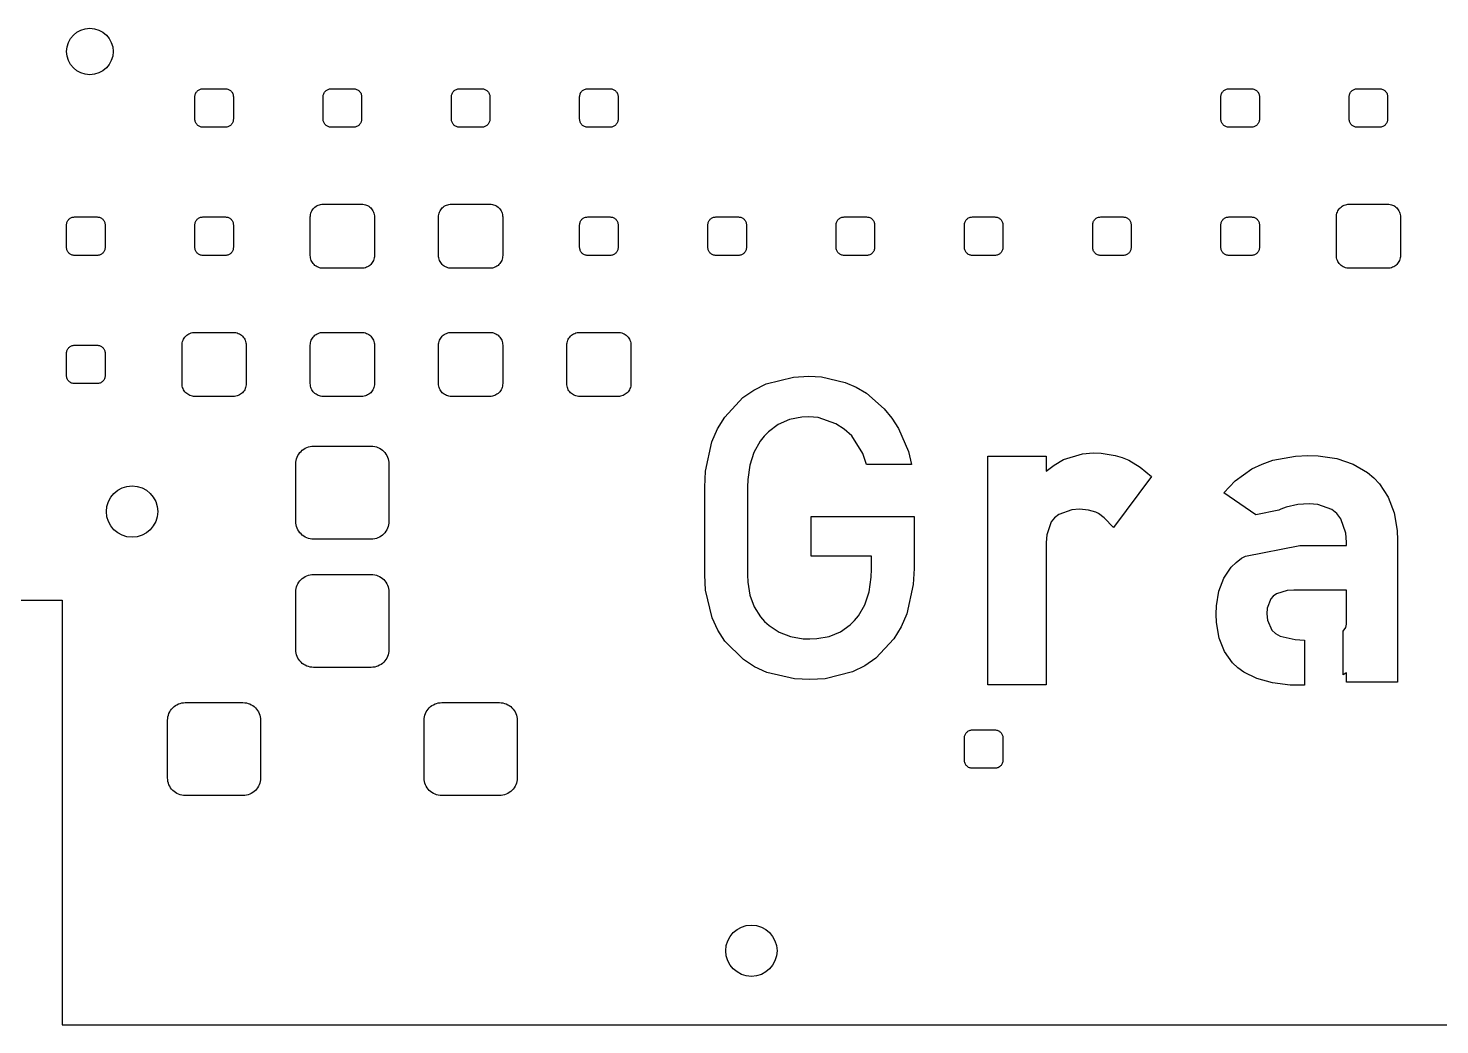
# Model space of a CAD drawing. Header units: millimetres. Extents: x 0 to 324, y -43 to 122.
# Drawn here: x 164.8 to 252.8, y 0 to 62.2 of the extents above; entities that cross this region are included whole.
import ezdxf

# ---------------------------------------------------------------- set-up
doc = ezdxf.new("R2010")
doc.units = ezdxf.units.MM
doc.layers.add('CUT', color=7, linetype='Continuous')

msp = doc.modelspace()

# ---------------------------------------------------------------- linework, layer by layer
at = {"layer": 'CUT'}
for points in [[(177.1, 56), (175.7, 56), (175.651, 56.002), (175.602, 56.01), (175.555, 56.022), (175.509, 56.038), (175.464, 56.059), (175.422, 56.084), (175.383, 56.113), (175.346, 56.146), (175.313, 56.183), (175.284, 56.222), (175.259, 56.264), (175.238, 56.309), (175.222, 56.355), (175.21, 56.402), (175.202, 56.451), (175.2, 56.5), (175.2, 57.9), (175.202, 57.949), (175.21, 57.998), (175.222, 58.045), (175.238, 58.091), (175.259, 58.136), (175.284, 58.178), (175.313, 58.217), (175.346, 58.254), (175.383, 58.287), (175.422, 58.316), (175.464, 58.341), (175.509, 58.362), (175.555, 58.378), (175.602, 58.39), (175.651, 58.398), (175.7, 58.4), (177.1, 58.4), (177.149, 58.398), (177.198, 58.39), (177.245, 58.378), (177.291, 58.362), (177.336, 58.341), (177.378, 58.316), (177.417, 58.287), (177.454, 58.254), (177.487, 58.217), (177.516, 58.178), (177.541, 58.136), (177.562, 58.091), (177.578, 58.045), (177.59, 57.998), (177.598, 57.949), (177.6, 57.9), (177.6, 56.5), (177.598, 56.451), (177.59, 56.402), (177.578, 56.355), (177.562, 56.309), (177.541, 56.264), (177.516, 56.222), (177.487, 56.183), (177.454, 56.146), (177.417, 56.113), (177.378, 56.084), (177.336, 56.059), (177.291, 56.038), (177.245, 56.022), (177.198, 56.01), (177.149, 56.002)], [(185.149, 56.002), (185.1, 56), (183.7, 56), (183.651, 56.002), (183.602, 56.01), (183.555, 56.022), (183.509, 56.038), (183.464, 56.059), (183.422, 56.084), (183.383, 56.113), (183.346, 56.146), (183.313, 56.183), (183.284, 56.222), (183.259, 56.264), (183.238, 56.309), (183.222, 56.355), (183.21, 56.402), (183.202, 56.451), (183.2, 56.5), (183.2, 57.9), (183.202, 57.949), (183.21, 57.998), (183.222, 58.045), (183.238, 58.091), (183.259, 58.136), (183.284, 58.178), (183.313, 58.217), (183.346, 58.254), (183.383, 58.287), (183.422, 58.316), (183.464, 58.341), (183.509, 58.362), (183.555, 58.378), (183.602, 58.39), (183.651, 58.398), (183.7, 58.4), (185.1, 58.4), (185.149, 58.398), (185.198, 58.39), (185.245, 58.378), (185.291, 58.362), (185.336, 58.341), (185.378, 58.316), (185.417, 58.287), (185.454, 58.254), (185.487, 58.217), (185.516, 58.178), (185.541, 58.136), (185.562, 58.091), (185.578, 58.045), (185.59, 57.998), (185.598, 57.949), (185.6, 57.9), (185.6, 56.5), (185.598, 56.451), (185.59, 56.402), (185.578, 56.355), (185.562, 56.309), (185.541, 56.264), (185.516, 56.222), (185.487, 56.183), (185.454, 56.146), (185.417, 56.113), (185.378, 56.084), (185.336, 56.059), (185.291, 56.038), (185.245, 56.022), (185.198, 56.01)], [(193.1, 56), (191.7, 56), (191.651, 56.002), (191.602, 56.01), (191.555, 56.022), (191.509, 56.038), (191.464, 56.059), (191.422, 56.084), (191.383, 56.113), (191.346, 56.146), (191.313, 56.183), (191.284, 56.222), (191.259, 56.264), (191.238, 56.309), (191.222, 56.355), (191.21, 56.402), (191.202, 56.451), (191.2, 56.5), (191.2, 57.9), (191.202, 57.949), (191.21, 57.998), (191.222, 58.045), (191.238, 58.091), (191.259, 58.136), (191.284, 58.178), (191.313, 58.217), (191.346, 58.254), (191.383, 58.287), (191.422, 58.316), (191.464, 58.341), (191.509, 58.362), (191.555, 58.378), (191.602, 58.39), (191.651, 58.398), (191.7, 58.4), (193.1, 58.4), (193.149, 58.398), (193.198, 58.39), (193.245, 58.378), (193.291, 58.362), (193.336, 58.341), (193.378, 58.316), (193.417, 58.287), (193.454, 58.254), (193.487, 58.217), (193.516, 58.178), (193.541, 58.136), (193.562, 58.091), (193.578, 58.045), (193.59, 57.998), (193.598, 57.949), (193.6, 57.9), (193.6, 56.5), (193.598, 56.451), (193.59, 56.402), (193.578, 56.355), (193.562, 56.309), (193.541, 56.264), (193.516, 56.222), (193.487, 56.183), (193.454, 56.146), (193.417, 56.113), (193.378, 56.084), (193.336, 56.059), (193.291, 56.038), (193.245, 56.022), (193.198, 56.01), (193.149, 56.002)], [(201.1, 56), (199.7, 56), (199.651, 56.002), (199.602, 56.01), (199.555, 56.022), (199.509, 56.038), (199.464, 56.059), (199.422, 56.084), (199.383, 56.113), (199.346, 56.146), (199.313, 56.183), (199.284, 56.222), (199.259, 56.264), (199.238, 56.309), (199.222, 56.355), (199.21, 56.402), (199.202, 56.451), (199.2, 56.5), (199.2, 57.9), (199.202, 57.949), (199.21, 57.998), (199.222, 58.045), (199.238, 58.091), (199.259, 58.136), (199.284, 58.178), (199.313, 58.217), (199.346, 58.254), (199.383, 58.287), (199.422, 58.316), (199.464, 58.341), (199.509, 58.362), (199.555, 58.378), (199.602, 58.39), (199.651, 58.398), (199.7, 58.4), (201.1, 58.4), (201.149, 58.398), (201.198, 58.39), (201.245, 58.378), (201.291, 58.362), (201.336, 58.341), (201.378, 58.316), (201.417, 58.287), (201.454, 58.254), (201.487, 58.217), (201.516, 58.178), (201.541, 58.136), (201.562, 58.091), (201.578, 58.045), (201.59, 57.998), (201.598, 57.949), (201.6, 57.9), (201.6, 56.5), (201.598, 56.451), (201.59, 56.402), (201.578, 56.355), (201.562, 56.309), (201.541, 56.264), (201.516, 56.222), (201.487, 56.183), (201.454, 56.146), (201.417, 56.113), (201.378, 56.084), (201.336, 56.059), (201.291, 56.038), (201.245, 56.022), (201.198, 56.01), (201.149, 56.002)], [(241.149, 56.002), (241.1, 56), (239.7, 56), (239.651, 56.002), (239.602, 56.01), (239.555, 56.022), (239.509, 56.038), (239.464, 56.059), (239.422, 56.084), (239.383, 56.113), (239.346, 56.146), (239.313, 56.183), (239.284, 56.222), (239.259, 56.264), (239.238, 56.309), (239.222, 56.355), (239.21, 56.402), (239.202, 56.451), (239.2, 56.5), (239.2, 57.9), (239.202, 57.949), (239.21, 57.998), (239.222, 58.045), (239.238, 58.091), (239.259, 58.136), (239.284, 58.178), (239.313, 58.217), (239.346, 58.254), (239.383, 58.287), (239.422, 58.316), (239.464, 58.341), (239.509, 58.362), (239.555, 58.378), (239.602, 58.39), (239.651, 58.398), (239.7, 58.4), (241.1, 58.4), (241.149, 58.398), (241.198, 58.39), (241.245, 58.378), (241.291, 58.362), (241.336, 58.341), (241.378, 58.316), (241.417, 58.287), (241.454, 58.254), (241.487, 58.217), (241.516, 58.178), (241.541, 58.136), (241.562, 58.091), (241.578, 58.045), (241.59, 57.998), (241.598, 57.949), (241.6, 57.9), (241.6, 56.5), (241.598, 56.451), (241.59, 56.402), (241.578, 56.355), (241.562, 56.309), (241.541, 56.264), (241.516, 56.222), (241.487, 56.183), (241.454, 56.146), (241.417, 56.113), (241.378, 56.084), (241.336, 56.059), (241.291, 56.038), (241.245, 56.022), (241.198, 56.01)], [(249.149, 56.002), (249.1, 56), (247.7, 56), (247.651, 56.002), (247.602, 56.01), (247.555, 56.022), (247.509, 56.038), (247.464, 56.059), (247.422, 56.084), (247.383, 56.113), (247.346, 56.146), (247.313, 56.183), (247.284, 56.222), (247.259, 56.264), (247.238, 56.309), (247.222, 56.355), (247.21, 56.402), (247.202, 56.451), (247.2, 56.5), (247.2, 57.9), (247.202, 57.949), (247.21, 57.998), (247.222, 58.045), (247.238, 58.091), (247.259, 58.136), (247.284, 58.178), (247.313, 58.217), (247.346, 58.254), (247.383, 58.287), (247.422, 58.316), (247.464, 58.341), (247.509, 58.362), (247.555, 58.378), (247.602, 58.39), (247.651, 58.398), (247.7, 58.4), (249.1, 58.4), (249.149, 58.398), (249.198, 58.39), (249.245, 58.378), (249.291, 58.362), (249.336, 58.341), (249.378, 58.316), (249.417, 58.287), (249.454, 58.254), (249.487, 58.217), (249.516, 58.178), (249.541, 58.136), (249.562, 58.091), (249.578, 58.045), (249.59, 57.998), (249.598, 57.949), (249.6, 57.9), (249.6, 56.5), (249.598, 56.451), (249.59, 56.402), (249.578, 56.355), (249.562, 56.309), (249.541, 56.264), (249.516, 56.222), (249.487, 56.183), (249.454, 56.146), (249.417, 56.113), (249.378, 56.084), (249.336, 56.059), (249.291, 56.038), (249.245, 56.022), (249.198, 56.01)], [(185.6, 47.2), (183.2, 47.2), (183.122, 47.204), (183.044, 47.215), (182.968, 47.234), (182.894, 47.261), (182.823, 47.294), (182.756, 47.335), (182.692, 47.382), (182.634, 47.434), (182.582, 47.492), (182.535, 47.556), (182.494, 47.623), (182.461, 47.694), (182.434, 47.768), (182.415, 47.844), (182.404, 47.922), (182.4, 48), (182.4, 50.4), (182.404, 50.478), (182.415, 50.556), (182.434, 50.632), (182.461, 50.706), (182.494, 50.777), (182.535, 50.844), (182.582, 50.908), (182.634, 50.966), (182.692, 51.018), (182.756, 51.065), (182.823, 51.106), (182.894, 51.139), (182.968, 51.166), (183.044, 51.185), (183.122, 51.196), (183.2, 51.2), (185.6, 51.2), (185.678, 51.196), (185.756, 51.185), (185.832, 51.166), (185.906, 51.139), (185.977, 51.106), (186.044, 51.065), (186.108, 51.018), (186.166, 50.966), (186.218, 50.908), (186.265, 50.844), (186.306, 50.777), (186.339, 50.706), (186.366, 50.632), (186.385, 50.556), (186.396, 50.478), (186.4, 50.4), (186.4, 48), (186.396, 47.922), (186.385, 47.844), (186.366, 47.768), (186.339, 47.694), (186.306, 47.623), (186.265, 47.556), (186.218, 47.492), (186.166, 47.434), (186.108, 47.382), (186.044, 47.335), (185.977, 47.294), (185.906, 47.261), (185.832, 47.234), (185.756, 47.215), (185.678, 47.204)], [(193.6, 47.2), (191.2, 47.2), (191.122, 47.204), (191.044, 47.215), (190.968, 47.234), (190.894, 47.261), (190.823, 47.294), (190.756, 47.335), (190.692, 47.382), (190.634, 47.434), (190.582, 47.492), (190.535, 47.556), (190.494, 47.623), (190.461, 47.694), (190.434, 47.768), (190.415, 47.844), (190.404, 47.922), (190.4, 48), (190.4, 50.4), (190.404, 50.478), (190.415, 50.556), (190.434, 50.632), (190.461, 50.706), (190.494, 50.777), (190.535, 50.844), (190.582, 50.908), (190.634, 50.966), (190.692, 51.018), (190.756, 51.065), (190.823, 51.106), (190.894, 51.139), (190.968, 51.166), (191.044, 51.185), (191.122, 51.196), (191.2, 51.2), (193.6, 51.2), (193.678, 51.196), (193.756, 51.185), (193.832, 51.166), (193.906, 51.139), (193.977, 51.106), (194.044, 51.065), (194.108, 51.018), (194.166, 50.966), (194.218, 50.908), (194.265, 50.844), (194.306, 50.777), (194.339, 50.706), (194.366, 50.632), (194.385, 50.556), (194.396, 50.478), (194.4, 50.4), (194.4, 48), (194.396, 47.922), (194.385, 47.844), (194.366, 47.768), (194.339, 47.694), (194.306, 47.623), (194.265, 47.556), (194.218, 47.492), (194.166, 47.434), (194.108, 47.382), (194.044, 47.335), (193.977, 47.294), (193.906, 47.261), (193.832, 47.234), (193.756, 47.215), (193.678, 47.204)], [(249.6, 47.2), (247.2, 47.2), (247.122, 47.204), (247.044, 47.215), (246.968, 47.234), (246.894, 47.261), (246.823, 47.294), (246.756, 47.335), (246.692, 47.382), (246.634, 47.434), (246.582, 47.492), (246.535, 47.556), (246.494, 47.623), (246.461, 47.694), (246.434, 47.768), (246.415, 47.844), (246.404, 47.922), (246.4, 48), (246.4, 50.4), (246.404, 50.478), (246.415, 50.556), (246.434, 50.632), (246.461, 50.706), (246.494, 50.777), (246.535, 50.844), (246.582, 50.908), (246.634, 50.966), (246.692, 51.018), (246.756, 51.065), (246.823, 51.106), (246.894, 51.139), (246.968, 51.166), (247.044, 51.185), (247.122, 51.196), (247.2, 51.2), (249.6, 51.2), (249.678, 51.196), (249.756, 51.185), (249.832, 51.166), (249.906, 51.139), (249.977, 51.106), (250.044, 51.065), (250.108, 51.018), (250.166, 50.966), (250.218, 50.908), (250.265, 50.844), (250.306, 50.777), (250.339, 50.706), (250.366, 50.632), (250.385, 50.556), (250.396, 50.478), (250.4, 50.4), (250.4, 48), (250.396, 47.922), (250.385, 47.844), (250.366, 47.768), (250.339, 47.694), (250.306, 47.623), (250.265, 47.556), (250.218, 47.492), (250.166, 47.434), (250.108, 47.382), (250.044, 47.335), (249.977, 47.294), (249.906, 47.261), (249.832, 47.234), (249.756, 47.215), (249.678, 47.204)], [(169.1, 48), (167.7, 48), (167.651, 48.002), (167.602, 48.01), (167.555, 48.022), (167.509, 48.038), (167.464, 48.059), (167.422, 48.084), (167.383, 48.113), (167.346, 48.146), (167.313, 48.183), (167.284, 48.222), (167.259, 48.264), (167.238, 48.309), (167.222, 48.355), (167.21, 48.402), (167.202, 48.451), (167.2, 48.5), (167.2, 49.9), (167.202, 49.949), (167.21, 49.998), (167.222, 50.045), (167.238, 50.091), (167.259, 50.136), (167.284, 50.178), (167.313, 50.217), (167.346, 50.254), (167.383, 50.287), (167.422, 50.316), (167.464, 50.341), (167.509, 50.362), (167.555, 50.378), (167.602, 50.39), (167.651, 50.398), (167.7, 50.4), (169.1, 50.4), (169.149, 50.398), (169.198, 50.39), (169.245, 50.378), (169.291, 50.362), (169.336, 50.341), (169.378, 50.316), (169.417, 50.287), (169.454, 50.254), (169.487, 50.217), (169.516, 50.178), (169.541, 50.136), (169.562, 50.091), (169.578, 50.045), (169.59, 49.998), (169.598, 49.949), (169.6, 49.9), (169.6, 48.5), (169.598, 48.451), (169.59, 48.402), (169.578, 48.355), (169.562, 48.309), (169.541, 48.264), (169.516, 48.222), (169.487, 48.183), (169.454, 48.146), (169.417, 48.113), (169.378, 48.084), (169.336, 48.059), (169.291, 48.038), (169.245, 48.022), (169.198, 48.01), (169.149, 48.002)], [(177.149, 48.002), (177.1, 48), (175.7, 48), (175.651, 48.002), (175.602, 48.01), (175.555, 48.022), (175.509, 48.038), (175.464, 48.059), (175.422, 48.084), (175.383, 48.113), (175.346, 48.146), (175.313, 48.183), (175.284, 48.222), (175.259, 48.264), (175.238, 48.309), (175.222, 48.355), (175.21, 48.402), (175.202, 48.451), (175.2, 48.5), (175.2, 49.9), (175.202, 49.949), (175.21, 49.998), (175.222, 50.045), (175.238, 50.091), (175.259, 50.136), (175.284, 50.178), (175.313, 50.217), (175.346, 50.254), (175.383, 50.287), (175.422, 50.316), (175.464, 50.341), (175.509, 50.362), (175.555, 50.378), (175.602, 50.39), (175.651, 50.398), (175.7, 50.4), (177.1, 50.4), (177.149, 50.398), (177.198, 50.39), (177.245, 50.378), (177.291, 50.362), (177.336, 50.341), (177.378, 50.316), (177.417, 50.287), (177.454, 50.254), (177.487, 50.217), (177.516, 50.178), (177.541, 50.136), (177.562, 50.091), (177.578, 50.045), (177.59, 49.998), (177.598, 49.949), (177.6, 49.9), (177.6, 48.5), (177.598, 48.451), (177.59, 48.402), (177.578, 48.355), (177.562, 48.309), (177.541, 48.264), (177.516, 48.222), (177.487, 48.183), (177.454, 48.146), (177.417, 48.113), (177.378, 48.084), (177.336, 48.059), (177.291, 48.038), (177.245, 48.022), (177.198, 48.01)], [(201.149, 48.002), (201.1, 48), (199.7, 48), (199.651, 48.002), (199.602, 48.01), (199.555, 48.022), (199.509, 48.038), (199.464, 48.059), (199.422, 48.084), (199.383, 48.113), (199.346, 48.146), (199.313, 48.183), (199.284, 48.222), (199.259, 48.264), (199.238, 48.309), (199.222, 48.355), (199.21, 48.402), (199.202, 48.451), (199.2, 48.5), (199.2, 49.9), (199.202, 49.949), (199.21, 49.998), (199.222, 50.045), (199.238, 50.091), (199.259, 50.136), (199.284, 50.178), (199.313, 50.217), (199.346, 50.254), (199.383, 50.287), (199.422, 50.316), (199.464, 50.341), (199.509, 50.362), (199.555, 50.378), (199.602, 50.39), (199.651, 50.398), (199.7, 50.4), (201.1, 50.4), (201.149, 50.398), (201.198, 50.39), (201.245, 50.378), (201.291, 50.362), (201.336, 50.341), (201.378, 50.316), (201.417, 50.287), (201.454, 50.254), (201.487, 50.217), (201.516, 50.178), (201.541, 50.136), (201.562, 50.091), (201.578, 50.045), (201.59, 49.998), (201.598, 49.949), (201.6, 49.9), (201.6, 48.5), (201.598, 48.451), (201.59, 48.402), (201.578, 48.355), (201.562, 48.309), (201.541, 48.264), (201.516, 48.222), (201.487, 48.183), (201.454, 48.146), (201.417, 48.113), (201.378, 48.084), (201.336, 48.059), (201.291, 48.038), (201.245, 48.022), (201.198, 48.01)], [(209.149, 48.002), (209.1, 48), (207.7, 48), (207.651, 48.002), (207.602, 48.01), (207.555, 48.022), (207.509, 48.038), (207.464, 48.059), (207.422, 48.084), (207.383, 48.113), (207.346, 48.146), (207.313, 48.183), (207.284, 48.222), (207.259, 48.264), (207.238, 48.309), (207.222, 48.355), (207.21, 48.402), (207.202, 48.451), (207.2, 48.5), (207.2, 49.9), (207.202, 49.949), (207.21, 49.998), (207.222, 50.045), (207.238, 50.091), (207.259, 50.136), (207.284, 50.178), (207.313, 50.217), (207.346, 50.254), (207.383, 50.287), (207.422, 50.316), (207.464, 50.341), (207.509, 50.362), (207.555, 50.378), (207.602, 50.39), (207.651, 50.398), (207.7, 50.4), (209.1, 50.4), (209.149, 50.398), (209.198, 50.39), (209.245, 50.378), (209.291, 50.362), (209.336, 50.341), (209.378, 50.316), (209.417, 50.287), (209.454, 50.254), (209.487, 50.217), (209.516, 50.178), (209.541, 50.136), (209.562, 50.091), (209.578, 50.045), (209.59, 49.998), (209.598, 49.949), (209.6, 49.9), (209.6, 48.5), (209.598, 48.451), (209.59, 48.402), (209.578, 48.355), (209.562, 48.309), (209.541, 48.264), (209.516, 48.222), (209.487, 48.183), (209.454, 48.146), (209.417, 48.113), (209.378, 48.084), (209.336, 48.059), (209.291, 48.038), (209.245, 48.022), (209.198, 48.01)], [(217.149, 48.002), (217.1, 48), (215.7, 48), (215.651, 48.002), (215.602, 48.01), (215.555, 48.022), (215.509, 48.038), (215.464, 48.059), (215.422, 48.084), (215.383, 48.113), (215.346, 48.146), (215.313, 48.183), (215.284, 48.222), (215.259, 48.264), (215.238, 48.309), (215.222, 48.355), (215.21, 48.402), (215.202, 48.451), (215.2, 48.5), (215.2, 49.9), (215.202, 49.949), (215.21, 49.998), (215.222, 50.045), (215.238, 50.091), (215.259, 50.136), (215.284, 50.178), (215.313, 50.217), (215.346, 50.254), (215.383, 50.287), (215.422, 50.316), (215.464, 50.341), (215.509, 50.362), (215.555, 50.378), (215.602, 50.39), (215.651, 50.398), (215.7, 50.4), (217.1, 50.4), (217.149, 50.398), (217.198, 50.39), (217.245, 50.378), (217.291, 50.362), (217.336, 50.341), (217.378, 50.316), (217.417, 50.287), (217.454, 50.254), (217.487, 50.217), (217.516, 50.178), (217.541, 50.136), (217.562, 50.091), (217.578, 50.045), (217.59, 49.998), (217.598, 49.949), (217.6, 49.9), (217.6, 48.5), (217.598, 48.451), (217.59, 48.402), (217.578, 48.355), (217.562, 48.309), (217.541, 48.264), (217.516, 48.222), (217.487, 48.183), (217.454, 48.146), (217.417, 48.113), (217.378, 48.084), (217.336, 48.059), (217.291, 48.038), (217.245, 48.022), (217.198, 48.01)], [(225.1, 48), (223.7, 48), (223.651, 48.002), (223.602, 48.01), (223.555, 48.022), (223.509, 48.038), (223.464, 48.059), (223.422, 48.084), (223.383, 48.113), (223.346, 48.146), (223.313, 48.183), (223.284, 48.222), (223.259, 48.264), (223.238, 48.309), (223.222, 48.355), (223.21, 48.402), (223.202, 48.451), (223.2, 48.5), (223.2, 49.9), (223.202, 49.949), (223.21, 49.998), (223.222, 50.045), (223.238, 50.091), (223.259, 50.136), (223.284, 50.178), (223.313, 50.217), (223.346, 50.254), (223.383, 50.287), (223.422, 50.316), (223.464, 50.341), (223.509, 50.362), (223.555, 50.378), (223.602, 50.39), (223.651, 50.398), (223.7, 50.4), (225.1, 50.4), (225.149, 50.398), (225.198, 50.39), (225.245, 50.378), (225.291, 50.362), (225.336, 50.341), (225.378, 50.316), (225.417, 50.287), (225.454, 50.254), (225.487, 50.217), (225.516, 50.178), (225.541, 50.136), (225.562, 50.091), (225.578, 50.045), (225.59, 49.998), (225.598, 49.949), (225.6, 49.9), (225.6, 48.5), (225.598, 48.451), (225.59, 48.402), (225.578, 48.355), (225.562, 48.309), (225.541, 48.264), (225.516, 48.222), (225.487, 48.183), (225.454, 48.146), (225.417, 48.113), (225.378, 48.084), (225.336, 48.059), (225.291, 48.038), (225.245, 48.022), (225.198, 48.01), (225.149, 48.002)], [(233.1, 48), (231.7, 48), (231.651, 48.002), (231.602, 48.01), (231.555, 48.022), (231.509, 48.038), (231.464, 48.059), (231.422, 48.084), (231.383, 48.113), (231.346, 48.146), (231.313, 48.183), (231.284, 48.222), (231.259, 48.264), (231.238, 48.309), (231.222, 48.355), (231.21, 48.402), (231.202, 48.451), (231.2, 48.5), (231.2, 49.9), (231.202, 49.949), (231.21, 49.998), (231.222, 50.045), (231.238, 50.091), (231.259, 50.136), (231.284, 50.178), (231.313, 50.217), (231.346, 50.254), (231.383, 50.287), (231.422, 50.316), (231.464, 50.341), (231.509, 50.362), (231.555, 50.378), (231.602, 50.39), (231.651, 50.398), (231.7, 50.4), (233.1, 50.4), (233.149, 50.398), (233.198, 50.39), (233.245, 50.378), (233.291, 50.362), (233.336, 50.341), (233.378, 50.316), (233.417, 50.287), (233.454, 50.254), (233.487, 50.217), (233.516, 50.178), (233.541, 50.136), (233.562, 50.091), (233.578, 50.045), (233.59, 49.998), (233.598, 49.949), (233.6, 49.9), (233.6, 48.5), (233.598, 48.451), (233.59, 48.402), (233.578, 48.355), (233.562, 48.309), (233.541, 48.264), (233.516, 48.222), (233.487, 48.183), (233.454, 48.146), (233.417, 48.113), (233.378, 48.084), (233.336, 48.059), (233.291, 48.038), (233.245, 48.022), (233.198, 48.01), (233.149, 48.002)], [(241.149, 48.002), (241.1, 48), (239.7, 48), (239.651, 48.002), (239.602, 48.01), (239.555, 48.022), (239.509, 48.038), (239.464, 48.059), (239.422, 48.084), (239.383, 48.113), (239.346, 48.146), (239.313, 48.183), (239.284, 48.222), (239.259, 48.264), (239.238, 48.309), (239.222, 48.355), (239.21, 48.402), (239.202, 48.451), (239.2, 48.5), (239.2, 49.9), (239.202, 49.949), (239.21, 49.998), (239.222, 50.045), (239.238, 50.091), (239.259, 50.136), (239.284, 50.178), (239.313, 50.217), (239.346, 50.254), (239.383, 50.287), (239.422, 50.316), (239.464, 50.341), (239.509, 50.362), (239.555, 50.378), (239.602, 50.39), (239.651, 50.398), (239.7, 50.4), (241.1, 50.4), (241.149, 50.398), (241.198, 50.39), (241.245, 50.378), (241.291, 50.362), (241.336, 50.341), (241.378, 50.316), (241.417, 50.287), (241.454, 50.254), (241.487, 50.217), (241.516, 50.178), (241.541, 50.136), (241.562, 50.091), (241.578, 50.045), (241.59, 49.998), (241.598, 49.949), (241.6, 49.9), (241.6, 48.5), (241.598, 48.451), (241.59, 48.402), (241.578, 48.355), (241.562, 48.309), (241.541, 48.264), (241.516, 48.222), (241.487, 48.183), (241.454, 48.146), (241.417, 48.113), (241.378, 48.084), (241.336, 48.059), (241.291, 48.038), (241.245, 48.022), (241.198, 48.01)], [(177.6, 39.2), (175.2, 39.2), (175.122, 39.204), (175.044, 39.215), (174.968, 39.234), (174.894, 39.261), (174.823, 39.294), (174.756, 39.335), (174.692, 39.382), (174.634, 39.434), (174.582, 39.492), (174.535, 39.556), (174.494, 39.623), (174.461, 39.694), (174.434, 39.768), (174.415, 39.844), (174.404, 39.922), (174.4, 40), (174.4, 42.4), (174.404, 42.478), (174.415, 42.556), (174.434, 42.632), (174.461, 42.706), (174.494, 42.777), (174.535, 42.844), (174.582, 42.908), (174.634, 42.966), (174.692, 43.018), (174.756, 43.065), (174.823, 43.106), (174.894, 43.139), (174.968, 43.166), (175.044, 43.185), (175.122, 43.196), (175.2, 43.2), (177.6, 43.2), (177.678, 43.196), (177.756, 43.185), (177.832, 43.166), (177.906, 43.139), (177.977, 43.106), (178.044, 43.065), (178.108, 43.018), (178.166, 42.966), (178.218, 42.908), (178.265, 42.844), (178.306, 42.777), (178.339, 42.706), (178.366, 42.632), (178.385, 42.556), (178.396, 42.478), (178.4, 42.4), (178.4, 40), (178.396, 39.922), (178.385, 39.844), (178.366, 39.768), (178.339, 39.694), (178.306, 39.623), (178.265, 39.556), (178.218, 39.492), (178.166, 39.434), (178.108, 39.382), (178.044, 39.335), (177.977, 39.294), (177.906, 39.261), (177.832, 39.234), (177.756, 39.215), (177.678, 39.204)], [(185.6, 39.2), (183.2, 39.2), (183.122, 39.204), (183.044, 39.215), (182.968, 39.234), (182.894, 39.261), (182.823, 39.294), (182.756, 39.335), (182.692, 39.382), (182.634, 39.434), (182.582, 39.492), (182.535, 39.556), (182.494, 39.623), (182.461, 39.694), (182.434, 39.768), (182.415, 39.844), (182.404, 39.922), (182.4, 40), (182.4, 42.4), (182.404, 42.478), (182.415, 42.556), (182.434, 42.632), (182.461, 42.706), (182.494, 42.777), (182.535, 42.844), (182.582, 42.908), (182.634, 42.966), (182.692, 43.018), (182.756, 43.065), (182.823, 43.106), (182.894, 43.139), (182.968, 43.166), (183.044, 43.185), (183.122, 43.196), (183.2, 43.2), (185.6, 43.2), (185.678, 43.196), (185.756, 43.185), (185.832, 43.166), (185.906, 43.139), (185.977, 43.106), (186.044, 43.065), (186.108, 43.018), (186.166, 42.966), (186.218, 42.908), (186.265, 42.844), (186.306, 42.777), (186.339, 42.706), (186.366, 42.632), (186.385, 42.556), (186.396, 42.478), (186.4, 42.4), (186.4, 40), (186.396, 39.922), (186.385, 39.844), (186.366, 39.768), (186.339, 39.694), (186.306, 39.623), (186.265, 39.556), (186.218, 39.492), (186.166, 39.434), (186.108, 39.382), (186.044, 39.335), (185.977, 39.294), (185.906, 39.261), (185.832, 39.234), (185.756, 39.215), (185.678, 39.204)], [(193.678, 39.204), (193.6, 39.2), (191.2, 39.2), (191.122, 39.204), (191.044, 39.215), (190.968, 39.234), (190.894, 39.261), (190.823, 39.294), (190.756, 39.335), (190.692, 39.382), (190.634, 39.434), (190.582, 39.492), (190.535, 39.556), (190.494, 39.623), (190.461, 39.694), (190.434, 39.768), (190.415, 39.844), (190.404, 39.922), (190.4, 40), (190.4, 42.4), (190.404, 42.478), (190.415, 42.556), (190.434, 42.632), (190.461, 42.706), (190.494, 42.777), (190.535, 42.844), (190.582, 42.908), (190.634, 42.966), (190.692, 43.018), (190.756, 43.065), (190.823, 43.106), (190.894, 43.139), (190.968, 43.166), (191.044, 43.185), (191.122, 43.196), (191.2, 43.2), (193.6, 43.2), (193.678, 43.196), (193.756, 43.185), (193.832, 43.166), (193.906, 43.139), (193.977, 43.106), (194.044, 43.065), (194.108, 43.018), (194.166, 42.966), (194.218, 42.908), (194.265, 42.844), (194.306, 42.777), (194.339, 42.706), (194.366, 42.632), (194.385, 42.556), (194.396, 42.478), (194.4, 42.4), (194.4, 40), (194.396, 39.922), (194.385, 39.844), (194.366, 39.768), (194.339, 39.694), (194.306, 39.623), (194.265, 39.556), (194.218, 39.492), (194.166, 39.434), (194.108, 39.382), (194.044, 39.335), (193.977, 39.294), (193.906, 39.261), (193.832, 39.234), (193.756, 39.215)], [(201.678, 39.204), (201.6, 39.2), (199.2, 39.2), (199.122, 39.204), (199.044, 39.215), (198.968, 39.234), (198.894, 39.261), (198.823, 39.294), (198.756, 39.335), (198.692, 39.382), (198.634, 39.434), (198.582, 39.492), (198.535, 39.556), (198.494, 39.623), (198.461, 39.694), (198.434, 39.768), (198.415, 39.844), (198.404, 39.922), (198.4, 40), (198.4, 42.4), (198.404, 42.478), (198.415, 42.556), (198.434, 42.632), (198.461, 42.706), (198.494, 42.777), (198.535, 42.844), (198.582, 42.908), (198.634, 42.966), (198.692, 43.018), (198.756, 43.065), (198.823, 43.106), (198.894, 43.139), (198.968, 43.166), (199.044, 43.185), (199.122, 43.196), (199.2, 43.2), (201.6, 43.2), (201.678, 43.196), (201.756, 43.185), (201.832, 43.166), (201.906, 43.139), (201.977, 43.106), (202.044, 43.065), (202.108, 43.018), (202.166, 42.966), (202.218, 42.908), (202.265, 42.844), (202.306, 42.777), (202.339, 42.706), (202.366, 42.632), (202.385, 42.556), (202.396, 42.478), (202.4, 42.4), (202.4, 40), (202.396, 39.922), (202.385, 39.844), (202.366, 39.768), (202.339, 39.694), (202.306, 39.623), (202.265, 39.556), (202.218, 39.492), (202.166, 39.434), (202.108, 39.382), (202.044, 39.335), (201.977, 39.294), (201.906, 39.261), (201.832, 39.234), (201.756, 39.215)], [(169.149, 40.002), (169.1, 40), (167.7, 40), (167.651, 40.002), (167.602, 40.01), (167.555, 40.022), (167.509, 40.038), (167.464, 40.059), (167.422, 40.084), (167.383, 40.113), (167.346, 40.146), (167.313, 40.183), (167.284, 40.222), (167.259, 40.264), (167.238, 40.309), (167.222, 40.355), (167.21, 40.402), (167.202, 40.451), (167.2, 40.5), (167.2, 41.9), (167.202, 41.949), (167.21, 41.998), (167.222, 42.045), (167.238, 42.091), (167.259, 42.136), (167.284, 42.178), (167.313, 42.217), (167.346, 42.254), (167.383, 42.287), (167.422, 42.316), (167.464, 42.341), (167.509, 42.362), (167.555, 42.378), (167.602, 42.39), (167.651, 42.398), (167.7, 42.4), (169.1, 42.4), (169.149, 42.398), (169.198, 42.39), (169.245, 42.378), (169.291, 42.362), (169.336, 42.341), (169.378, 42.316), (169.417, 42.287), (169.454, 42.254), (169.487, 42.217), (169.516, 42.178), (169.541, 42.136), (169.562, 42.091), (169.578, 42.045), (169.59, 41.998), (169.598, 41.949), (169.6, 41.9), (169.6, 40.5), (169.598, 40.451), (169.59, 40.402), (169.578, 40.355), (169.562, 40.309), (169.541, 40.264), (169.516, 40.222), (169.487, 40.183), (169.454, 40.146), (169.417, 40.113), (169.378, 40.084), (169.336, 40.059), (169.291, 40.038), (169.245, 40.022), (169.198, 40.01)], [(207.051, 34.55), (207.455, 36.373), (207.808, 37.184), (208.254, 37.92), (209.387, 39.13), (210.074, 39.604), (210.832, 39.981), (212.54, 40.412), (213.49, 40.466), (214.282, 40.423), (215.758, 40.078), (216.441, 39.776), (217.082, 39.397), (218.202, 38.433), (218.682, 37.849), (219.098, 37.205), (219.711, 35.758), (219.907, 34.955), (217.09, 34.955), (216.868, 35.633), (216.172, 36.735), (215.698, 37.159), (215.173, 37.495), (214.069, 37.879), (213.49, 37.927), (213.067, 37.908), (212.286, 37.757), (211.591, 37.455), (210.982, 37.002), (210.71, 36.719), (210.465, 36.406), (210.074, 35.707), (209.812, 34.912), (209.682, 34.021), (209.665, 33.539), (209.665, 28.065), (209.682, 27.623), (209.816, 26.808), (210.083, 26.082), (210.484, 25.447), (210.735, 25.163), (211.014, 24.908), (211.636, 24.499), (212.345, 24.227), (213.138, 24.09), (213.568, 24.073), (213.99, 24.091), (214.772, 24.235), (215.467, 24.521), (216.075, 24.951), (216.347, 25.22), (216.593, 25.522), (216.986, 26.21), (217.249, 27.011), (217.38, 27.925), (217.396, 28.424), (217.396, 29.229), (213.633, 29.229), (213.633, 31.714), (220.062, 31.714), (220.062, 28.473), (220.011, 27.461), (219.605, 25.635), (219.249, 24.82), (218.805, 24.082), (217.672, 22.87), (216.984, 22.396), (216.226, 22.019), (214.517, 21.588), (213.568, 21.534), (212.611, 21.585), (210.882, 21.989), (210.11, 22.343), (209.413, 22.79), (208.266, 23.933), (207.816, 24.628), (207.459, 25.396), (207.051, 27.114), (207, 28.065), (207, 33.539)], [(186.2, 30.3), (182.6, 30.3), (182.492, 30.305), (182.385, 30.321), (182.281, 30.347), (182.179, 30.384), (182.081, 30.43), (181.989, 30.485), (181.902, 30.55), (181.822, 30.622), (181.75, 30.702), (181.685, 30.789), (181.63, 30.881), (181.584, 30.979), (181.547, 31.081), (181.521, 31.185), (181.505, 31.292), (181.5, 31.4), (181.5, 35), (181.505, 35.108), (181.521, 35.215), (181.547, 35.319), (181.584, 35.421), (181.63, 35.519), (181.685, 35.611), (181.75, 35.698), (181.822, 35.778), (181.902, 35.85), (181.989, 35.915), (182.081, 35.97), (182.179, 36.016), (182.281, 36.053), (182.385, 36.079), (182.492, 36.095), (182.6, 36.1), (186.2, 36.1), (186.308, 36.095), (186.415, 36.079), (186.519, 36.053), (186.621, 36.016), (186.719, 35.97), (186.811, 35.915), (186.898, 35.85), (186.978, 35.778), (187.05, 35.698), (187.115, 35.611), (187.17, 35.519), (187.216, 35.421), (187.253, 35.319), (187.279, 35.215), (187.295, 35.108), (187.3, 35), (187.3, 31.4), (187.295, 31.292), (187.279, 31.185), (187.253, 31.081), (187.216, 30.979), (187.17, 30.881), (187.115, 30.789), (187.05, 30.702), (186.978, 30.622), (186.898, 30.55), (186.811, 30.485), (186.719, 30.43), (186.621, 30.384), (186.519, 30.347), (186.415, 30.321), (186.308, 30.305)], [(228.828, 31.63), (228.62, 31.37), (228.332, 30.57), (228.296, 30.087), (228.296, 21.207), (224.654, 21.207), (224.654, 35.486), (228.296, 35.486), (228.296, 34.538), (228.792, 34.925), (229.373, 35.263), (230.56, 35.631), (231.221, 35.679), (231.723, 35.66), (232.61, 35.519), (233.045, 35.388), (233.461, 35.217), (234.17, 34.79), (234.86, 34.21), (232.5, 31.016), (231.925, 31.637), (231.571, 31.898), (231.404, 31.979), (230.931, 32.115), (230.375, 32.161), (229.901, 32.127), (229.09, 31.838)], [(246.119, 32.144), (245.236, 32.468), (244.71, 32.507), (243.992, 32.452), (243.274, 32.285), (242.943, 32.169), (242.804, 32.099), (241.377, 31.815), (239.371, 33.188), (240.088, 33.941), (241.133, 34.683), (241.763, 34.981), (242.439, 35.217), (243.858, 35.48), (244.63, 35.513), (245.268, 35.492), (246.423, 35.323), (247.451, 34.979), (248.332, 34.461), (248.728, 34.127), (249.083, 33.751), (249.635, 32.915), (250.003, 31.936), (250.183, 30.838), (250.206, 30.239), (250.206, 21.373), (247.022, 21.373), (247.022, 21.956), (246.991, 21.931), (246.822, 21.838), (246.822, 24.56), (246.992, 24.79), (247.022, 24.993), (247.022, 27.112), (243.753, 27.112), (243.331, 27.087), (242.665, 26.888), (242.461, 26.747), (242.309, 26.573), (242.094, 25.988), (242.068, 25.631), (242.102, 25.248), (242.385, 24.62), (242.596, 24.422), (242.896, 24.256), (243.832, 24.034), (244.419, 24.006), (244.422, 24.006), (244.422, 21.196), (244.143, 21.181), (243.522, 21.197), (242.413, 21.329), (241.441, 21.597), (240.621, 22.003), (240.255, 22.27), (239.928, 22.578), (239.427, 23.279), (239.093, 24.126), (238.931, 25.09), (238.911, 25.628), (238.93, 26.142), (239.078, 27.063), (239.384, 27.875), (239.845, 28.551), (240.146, 28.85), (240.485, 29.111), (240.731, 29.24), (244.114, 29.912), (247.022, 29.912), (247.022, 30.106), (246.982, 30.662), (246.669, 31.574), (246.425, 31.892)], [(186.2, 22.3), (182.6, 22.3), (182.492, 22.305), (182.385, 22.321), (182.281, 22.347), (182.179, 22.384), (182.081, 22.43), (181.989, 22.485), (181.902, 22.55), (181.822, 22.622), (181.75, 22.702), (181.685, 22.789), (181.63, 22.881), (181.584, 22.979), (181.547, 23.081), (181.521, 23.185), (181.505, 23.292), (181.5, 23.4), (181.5, 27), (181.505, 27.108), (181.521, 27.215), (181.547, 27.319), (181.584, 27.421), (181.63, 27.519), (181.685, 27.611), (181.75, 27.698), (181.822, 27.778), (181.902, 27.85), (181.989, 27.915), (182.081, 27.97), (182.179, 28.016), (182.281, 28.053), (182.385, 28.079), (182.492, 28.095), (182.6, 28.1), (186.2, 28.1), (186.308, 28.095), (186.415, 28.079), (186.519, 28.053), (186.621, 28.016), (186.719, 27.97), (186.811, 27.915), (186.898, 27.85), (186.978, 27.778), (187.05, 27.698), (187.115, 27.611), (187.17, 27.519), (187.216, 27.421), (187.253, 27.319), (187.279, 27.215), (187.295, 27.108), (187.3, 27), (187.3, 23.4), (187.295, 23.292), (187.279, 23.185), (187.253, 23.081), (187.216, 22.979), (187.17, 22.881), (187.115, 22.789), (187.05, 22.702), (186.978, 22.622), (186.898, 22.55), (186.811, 22.485), (186.719, 22.43), (186.621, 22.384), (186.519, 22.347), (186.415, 22.321), (186.308, 22.305)], [(178.2, 14.3), (174.6, 14.3), (174.492, 14.305), (174.385, 14.321), (174.281, 14.347), (174.179, 14.384), (174.081, 14.43), (173.989, 14.485), (173.902, 14.55), (173.822, 14.622), (173.75, 14.702), (173.685, 14.789), (173.63, 14.881), (173.584, 14.979), (173.547, 15.081), (173.521, 15.185), (173.505, 15.292), (173.5, 15.4), (173.5, 19), (173.505, 19.108), (173.521, 19.215), (173.547, 19.319), (173.584, 19.421), (173.63, 19.519), (173.685, 19.611), (173.75, 19.698), (173.822, 19.778), (173.902, 19.85), (173.989, 19.915), (174.081, 19.97), (174.179, 20.016), (174.281, 20.053), (174.385, 20.079), (174.492, 20.095), (174.6, 20.1), (178.2, 20.1), (178.308, 20.095), (178.415, 20.079), (178.519, 20.053), (178.621, 20.016), (178.719, 19.97), (178.811, 19.915), (178.898, 19.85), (178.978, 19.778), (179.05, 19.698), (179.115, 19.611), (179.17, 19.519), (179.216, 19.421), (179.253, 19.319), (179.279, 19.215), (179.295, 19.108), (179.3, 19), (179.3, 15.4), (179.295, 15.292), (179.279, 15.185), (179.253, 15.081), (179.216, 14.979), (179.17, 14.881), (179.115, 14.789), (179.05, 14.702), (178.978, 14.622), (178.898, 14.55), (178.811, 14.485), (178.719, 14.43), (178.621, 14.384), (178.519, 14.347), (178.415, 14.321), (178.308, 14.305)], [(194.308, 14.305), (194.2, 14.3), (190.6, 14.3), (190.492, 14.305), (190.385, 14.321), (190.281, 14.347), (190.179, 14.384), (190.081, 14.43), (189.989, 14.485), (189.902, 14.55), (189.822, 14.622), (189.75, 14.702), (189.685, 14.789), (189.63, 14.881), (189.584, 14.979), (189.547, 15.081), (189.521, 15.185), (189.505, 15.292), (189.5, 15.4), (189.5, 19), (189.505, 19.108), (189.521, 19.215), (189.547, 19.319), (189.584, 19.421), (189.63, 19.519), (189.685, 19.611), (189.75, 19.698), (189.822, 19.778), (189.902, 19.85), (189.989, 19.915), (190.081, 19.97), (190.179, 20.016), (190.281, 20.053), (190.385, 20.079), (190.492, 20.095), (190.6, 20.1), (194.2, 20.1), (194.308, 20.095), (194.415, 20.079), (194.519, 20.053), (194.621, 20.016), (194.719, 19.97), (194.811, 19.915), (194.898, 19.85), (194.978, 19.778), (195.05, 19.698), (195.115, 19.611), (195.17, 19.519), (195.216, 19.421), (195.253, 19.319), (195.279, 19.215), (195.295, 19.108), (195.3, 19), (195.3, 15.4), (195.295, 15.292), (195.279, 15.185), (195.253, 15.081), (195.216, 14.979), (195.17, 14.881), (195.115, 14.789), (195.05, 14.702), (194.978, 14.622), (194.898, 14.55), (194.811, 14.485), (194.719, 14.43), (194.621, 14.384), (194.519, 14.347), (194.415, 14.321)], [(225.1, 16), (223.7, 16), (223.651, 16.002), (223.602, 16.01), (223.555, 16.022), (223.509, 16.038), (223.464, 16.059), (223.422, 16.084), (223.383, 16.113), (223.346, 16.146), (223.313, 16.183), (223.284, 16.222), (223.259, 16.264), (223.238, 16.309), (223.222, 16.355), (223.21, 16.402), (223.202, 16.451), (223.2, 16.5), (223.2, 17.9), (223.202, 17.949), (223.21, 17.998), (223.222, 18.045), (223.238, 18.091), (223.259, 18.136), (223.284, 18.178), (223.313, 18.217), (223.346, 18.254), (223.383, 18.287), (223.422, 18.316), (223.464, 18.341), (223.509, 18.362), (223.555, 18.378), (223.602, 18.39), (223.651, 18.398), (223.7, 18.4), (225.1, 18.4), (225.149, 18.398), (225.198, 18.39), (225.245, 18.378), (225.291, 18.362), (225.336, 18.341), (225.378, 18.316), (225.417, 18.287), (225.454, 18.254), (225.487, 18.217), (225.516, 18.178), (225.541, 18.136), (225.562, 18.091), (225.578, 18.045), (225.59, 17.998), (225.598, 17.949), (225.6, 17.9), (225.6, 16.5), (225.598, 16.451), (225.59, 16.402), (225.578, 16.355), (225.562, 16.309), (225.541, 16.264), (225.516, 16.222), (225.487, 16.183), (225.454, 16.146), (225.417, 16.113), (225.378, 16.084), (225.336, 16.059), (225.291, 16.038), (225.245, 16.022), (225.198, 16.01), (225.149, 16.002)]]:
    msp.add_lwpolyline(points, close=True, dxfattribs=at)
msp.add_lwpolyline([(132.22, 26.5), (166.92, 26.5), (166.92, 0), (321, 0)], dxfattribs=at)
for centre, radius in [((168.652, 60.727), 1.45), ((171.28, 32.02), 1.6), ((209.91, 4.62), 1.6)]:
    msp.add_circle(centre, radius, dxfattribs=at)

doc.saveas('drawing.dxf')
